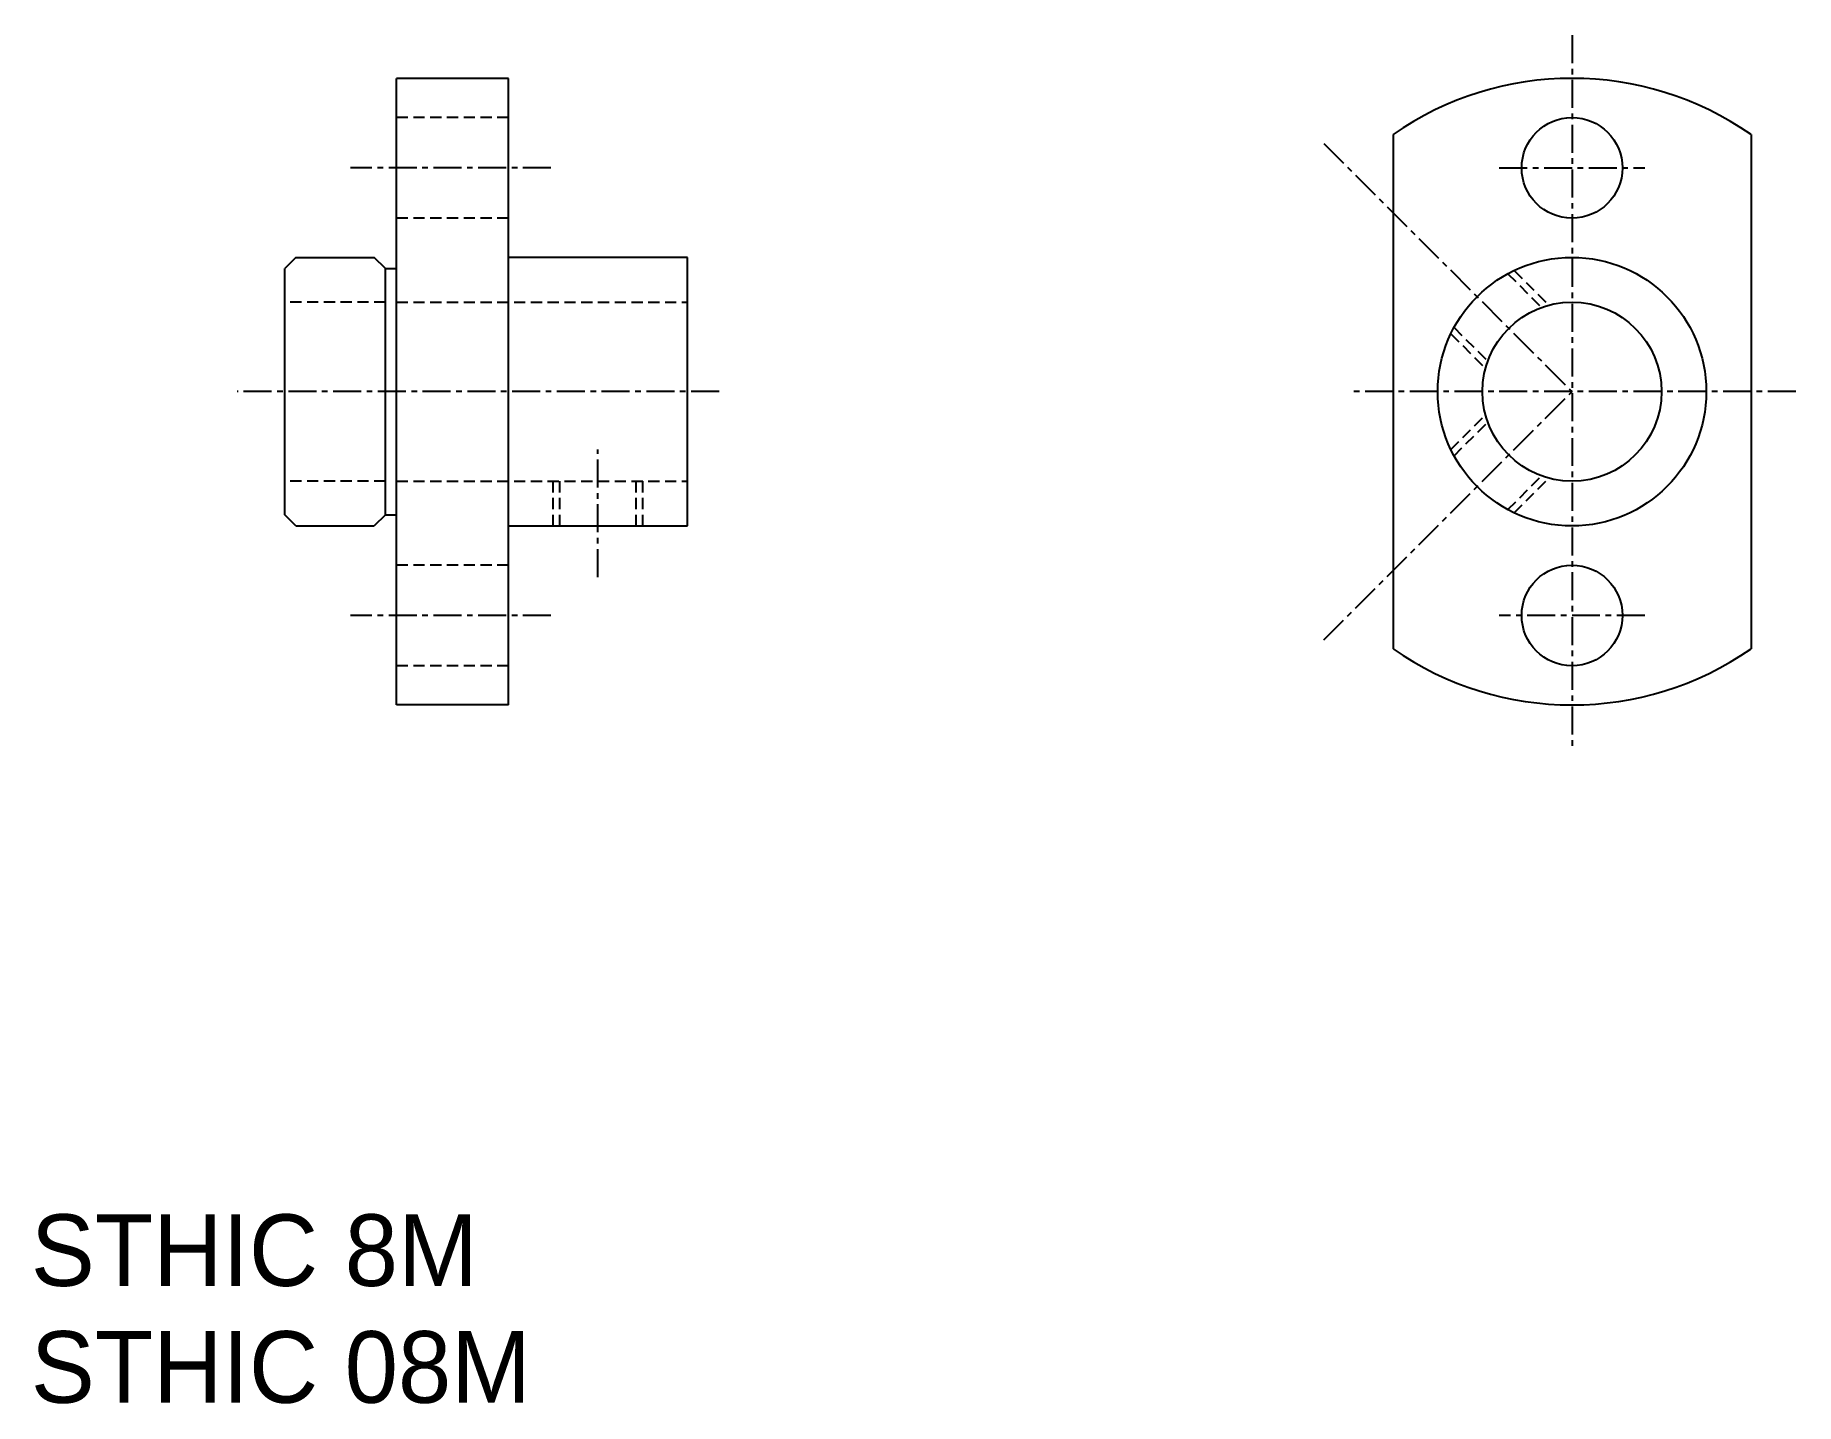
# Model space of a CAD drawing. Extents: x 591.1 to 669.8, y -322.7 to -261.5.
import ezdxf

# ---------------------------------------------------------------- set-up
doc = ezdxf.new("R2010")
doc.units = 0
doc.linetypes.add('CENTER', pattern=[2, 1.25, -0.25, 0.25, -0.25])
doc.linetypes.add('DASHED', pattern=[0.75, 0.5, -0.25])
doc.layers.get('0').update_dxf_attribs({"linetype": 'CONTINUOUS'})
doc.layers.add('CENTER', color=1, linetype='CENTER')

msp = doc.modelspace()

# ---------------------------------------------------------------- linework, layer by layer
at = {"color": 7, "linetype": 'CONTINUOUS'}
for p, q in [((607.252, -291.465), (607.252, -263.465)), ((612.252, -263.465), (607.252, -263.465)), ((612.252, -291.465), (612.252, -263.465)), ((651.781, -265.975), (651.781, -288.954)), ((667.781, -265.975), (667.781, -288.954)), ((602.752, -271.465), (602.252, -271.965)), ((602.252, -282.965), (602.252, -271.965)), ((602.752, -271.465), (606.252, -271.465)), ((606.752, -271.965), (606.252, -271.465)), ((606.752, -282.965), (606.752, -271.965)), ((606.752, -271.965), (607.252, -271.965)), ((620.252, -271.465), (612.252, -271.465)), ((620.252, -283.465), (620.252, -271.465)), ((602.752, -283.465), (602.252, -282.965)), ((606.752, -282.965), (606.252, -283.465)), ((606.752, -282.965), (607.252, -282.965)), ((602.752, -283.465), (606.252, -283.465)), ((612.252, -283.465), (620.252, -283.465)), ((612.252, -291.465), (607.252, -291.465))]:
    msp.add_line(p, q, dxfattribs=at)
at = {"color": 3, "linetype": 'DASHED'}
for p, q in [((612.252, -265.215), (607.252, -265.215)), ((612.252, -269.715), (607.252, -269.715)), ((656.915, -272.194), (658.423, -273.702)), ((657.196, -272.05), (658.746, -273.601)), ((606.752, -273.465), (602.252, -273.465)), ((607.252, -273.465), (620.252, -273.465)), ((654.367, -274.879), (655.918, -276.429)), ((654.51, -274.598), (656.019, -276.106)), ((654.367, -280.05), (655.918, -278.5)), ((654.51, -280.331), (656.019, -278.823)), ((606.752, -281.465), (602.252, -281.465)), ((607.252, -281.465), (620.252, -281.465)), ((614.252, -283.465), (614.252, -281.465)), ((614.552, -283.465), (614.552, -281.465)), ((617.952, -283.465), (617.952, -281.465)), ((618.252, -283.465), (618.252, -281.465)), ((656.915, -282.735), (658.423, -281.227)), ((657.196, -282.879), (658.746, -281.328)), ((612.252, -285.215), (607.252, -285.215)), ((612.252, -289.715), (607.252, -289.715))]:
    msp.add_line(p, q, dxfattribs=at)
at = {"color": 7, "linetype": 'CONTINUOUS'}
for centre, radius in [((659.781, -267.465), 2.25), ((659.781, -277.465), 6), ((659.781, -277.465), 4), ((659.781, -287.465), 2.25)]:
    msp.add_circle(centre, radius, dxfattribs=at)
for start, end in [(55.1501, 124.8499), (235.1501, 304.8499)]:
    msp.add_arc((659.781, -277.465), 14, start, end, dxfattribs=at)
at = {"layer": 'CENTER', "color": 1, "linetype": 'CENTER'}
for p, q in [((659.781, -261.537), (659.781, -293.392)), ((648.688, -266.371), (659.781, -277.465)), ((614.151, -267.465), (605.186, -267.465)), ((656.531, -267.465), (663.031, -267.465)), ((621.666, -277.465), (600.13, -277.465)), ((648.688, -288.558), (659.781, -277.465)), ((669.781, -277.465), (649.781, -277.465)), ((616.252, -285.75), (616.252, -280.051)), ((614.151, -287.465), (605.186, -287.465)), ((663.031, -287.465), (656.531, -287.465))]:
    msp.add_line(p, q, dxfattribs=at)

# ---------------------------------------------------------------- texts
at = {"color": 7, "linetype": 'CONTINUOUS'}
for s, p in [('STHIC 8M', (590.908, -317.427)), ('STHIC 08M', (590.908, -322.647))]:
    msp.add_text(s, height=3.2, dxfattribs=at).set_placement(p)

doc.saveas('drawing.dxf')
